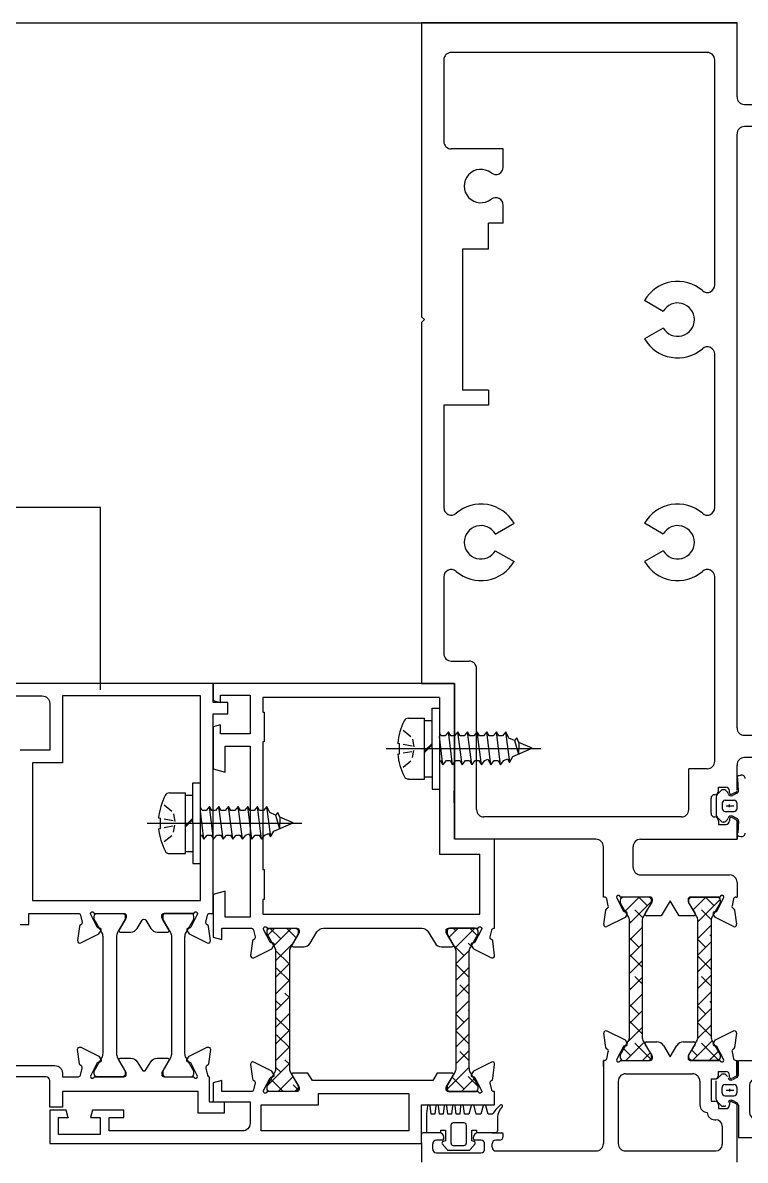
# Model space of a CAD drawing. Header units: metres. Extents: x 2762 to 3725, y 1252 to 2550.
# Drawn here: x 3105 to 3202.3, y 2243.3 to 2396.6 of the extents above; entities that cross this region are included whole.
import ezdxf

# ---------------------------------------------------------------- set-up
doc = ezdxf.new("R2010")
doc.units = ezdxf.units.M
for name, color, linetype in [('1', 1, 'Continuous'), ('10', 1, 'Continuous'), ('3', 5, 'Continuous'), ('GOMMA', 3, 'Continuous'), ('型材', 1, 'Continuous'), ('点划线', 1, 'Continuous'), ('胶条', 6, 'Continuous'), ('虚线', 5, 'Continuous'), ('隔热条', 3, 'Continuous')]:
    doc.layers.add(name, color=color, linetype=linetype)

# ---------------------------------------------------------------- blocks, each defined once
blk = doc.blocks.new('14')
blk.add_line((6720.41, -286.02), (6720.41, -284.07))
blk.add_arc((6735.07, -284.47), 0.5, 149.98, 175.34)
blk.add_arc((6735.07, -284.47), 0.5, 149.98, 175.34)
at = {"layer": '10'}
blk.add_line((6720.61, -290.11), (6720.61, -294.47), dxfattribs=at)
at = {"layer": '10', "color": 6}
blk.add_line((6730.28, -294.47), (6730.16, -294.47), dxfattribs=at)
at = {"layer": '3', "color": 6, "linetype": 'Continuous'}
for centre, radius, start, end in [((6728.24, -284.72), 0.77, 275.95, 57.9), ((6731.07, -289.27), 4.69, 126.04, 233.96), ((6730.73, -289.27), 4.34, 131.21, 228.86), ((6731.97, -289.24), 2.7, 92.55, 267.45), ((6728.28, -289.24), 3.61, 150.11, 209.89), ((6728.25, -293.82), 0.77, 302.1, 84.05)]:
    blk.add_arc(centre, radius, start, end, dxfattribs=at)
at = {"layer": 'GOMMA', "color": 6}
for p, q in [((6720.61, -286.02), (6720.61, -284.07)), ((6720.61, -284.07), (6728.64, -284.07)), ((6730.16, -283.94), (6730.16, -285.07)), ((6734.17, -283.94), (6730.16, -283.94)), ((6734.46, -284), (6734.17, -283.94)), ((6734.46, -284), (6734.17, -283.94)), ((6734.46, -284), (6734.46, -284)), ((6734.46, -284), (6734.46, -284)), ((6734.46, -284), (6734.46, -284)), ((6734.46, -284), (6734.46, -284)), ((6734.49, -286.02), (6734.58, -284.43)), ((6730.16, -285.07), (6727.87, -286)), ((6734.71, -286.38), (6735.31, -286.68)), ((6735.98, -286.23), (6736.19, -286.01)), ((6736.48, -285.89), (6736.56, -285.89)), ((6736.84, -286.01), (6737.37, -286.55)), ((6734.69, -287.71), (6734.69, -288.42)), ((6736.13, -288.07), (6735.13, -288.07)), ((6736.69, -288.42), (6736.69, -287.71)), ((6737.49, -289.3), (6737.49, -286.83)), ((6734.71, -289.76), (6735.31, -289.46)), ((6736.29, -288.82), (6735.09, -288.82)), ((6736.84, -290.12), (6737.37, -289.59)), ((6735.98, -289.91), (6736.19, -290.12)), ((6736.48, -290.24), (6736.56, -290.24)), ((6726.38, -294.47), (6720.61, -294.47)), ((6730.28, -294.47), (6734.49, -294.47))]:
    blk.add_line(p, q, dxfattribs=at)
at = {"layer": 'GOMMA'}
blk.add_line((6734.49, -290.11), (6734.49, -294.47), dxfattribs=at)
at = {"layer": 'GOMMA', "color": 6}
for points in [[(6725.14, -287.44, 0.41), (6724.24, -286.54), (6722.99, -286.54, 0.41), (6722.09, -287.44), (6722.09, -291.04, 0.41), (6722.99, -291.94), (6724.24, -291.94, 0.41), (6725.14, -291.04)], [(6731.85, -286.54), (6732.52, -286.54, -0.41), (6733.42, -287.44), (6733.42, -291.04, -0.41), (6732.52, -291.94), (6731.85, -291.94)]]:
    blk.add_lwpolyline(points, format="xyb", dxfattribs=at)
for points in [[(6727.87, -292.54), (6730.16, -293.47), (6730.16, -294.47)], [(6728.66, -294.47), (6728.64, -294.47), (6726.38, -294.47)]]:
    blk.add_lwpolyline(points, dxfattribs=at)
for centre, radius, start, end in [((6734.46, -284.2), 0.2, 352.16, 90), ((6735.07, -284.47), 0.5, 149.98, 175.34), ((6734.89, -286.02), 0.4, 180, 243.43), ((6735.49, -286.22), 0.49, 248.5, 359.37), ((6736.48, -286.29), 0.4, 90, 135.38), ((6736.56, -286.29), 0.4, 44.98, 90), ((6737.09, -286.83), 0.4, 0, 44.98), ((6735.09, -287.71), 0.4, 90, 180), ((6736.29, -287.71), 0.4, 0, 90), ((6735.09, -288.42), 0.4, 180, 270), ((6735.49, -289.81), 0.4, 13.48, 116.57), ((6736.29, -288.42), 0.4, 270, 360), ((6737.09, -289.3), 0.4, 315.02, 0), ((6734.89, -290.11), 0.4, 116.57, 180), ((6736.27, -289.63), 0.4, 193.48, 224.62), ((6736.48, -289.84), 0.4, 224.62, 270), ((6736.56, -289.84), 0.4, 270, 315.02)]:
    blk.add_arc(centre, radius, start, end, dxfattribs=at)
at = {"layer": '胶条'}
for p, q in [((6718.27, -286.01), (6717.73, -286.55)), ((6718.63, -285.89), (6718.55, -285.89)), ((6719.12, -286.23), (6718.91, -286.01)), ((6720.39, -286.38), (6719.79, -286.68)), ((6717.61, -289.3), (6717.61, -286.83)), ((6718.41, -288.42), (6718.41, -287.71)), ((6718.81, -287.31), (6720.01, -287.31)), ((6718.98, -288.07), (6719.98, -288.07)), ((6719.41, -287.91), (6719.41, -288.27)), ((6720.41, -287.71), (6720.41, -288.42)), ((6718.27, -290.12), (6717.73, -289.59)), ((6718.81, -288.82), (6720.01, -288.82)), ((6720.39, -289.76), (6719.79, -289.46)), ((6718.63, -290.24), (6718.55, -290.24))]:
    blk.add_line(p, q, dxfattribs=at)
for centre, start, end in [((6718.55, -286.29), 90, 135.02), ((6718.63, -286.29), 44.62, 90), ((6719.61, -286.32), 193.48, 296.57), ((6720.21, -286.02), 296.57, 0), ((6718.81, -287.71), 90, 180), ((6720.01, -287.71), 360, 90), ((6718.01, -289.3), 180, 224.98), ((6718.81, -288.42), 180, 270), ((6719.61, -289.81), 63.43, 166.52), ((6720.01, -288.42), 270, 360), ((6718.55, -289.84), 224.98, 270), ((6718.63, -289.84), 270, 315.38), ((6720.21, -290.11), 360, 63.43)]:
    blk.add_arc(centre, 0.4, start, end, dxfattribs=at)

msp = doc.modelspace()

# ---------------------------------------------------------------- hatches: boundary and pattern name
at = {"layer": '隔热条'}
h = msp.add_hatch(dxfattribs=at)
h.set_pattern_fill('ANSI38', scale=0.5)
h.paths.add_polyline_path([(3189.67, 2257.53), (3189.67, 2257.17, -0.41), (3189.27, 2256.77), (3185.87, 2256.77, -0.41), (3185.47, 2257.17), (3185.47, 2257.53), (3186.18, 2258.75), (3186.25, 2258.75, 0.58), (3186.41, 2259.06), (3186.38, 2259.1), (3186.51, 2259.33, 0.13), (3186.67, 2259.93), (3186.67, 2275.61, 0.13), (3186.51, 2276.21), (3186.38, 2276.44), (3186.41, 2276.48, 0.58), (3186.25, 2276.78), (3186.18, 2276.79), (3185.47, 2278.01), (3185.47, 2278.37, -0.41), (3185.87, 2278.77), (3189.28, 2278.77, -0.41), (3189.67, 2278.37), (3189.67, 2278.01), (3189.12, 2277.05), (3188.83, 2276.57, 0.09), (3188.81, 2276.51), (3188.64, 2276.21, 0.13), (3188.47, 2275.61), (3188.47, 2259.93, 0.13), (3188.64, 2259.33), (3188.81, 2259.03, 0.09), (3188.83, 2258.96), (3189.12, 2258.48)])
h = msp.add_hatch(dxfattribs=at)
h.set_pattern_fill('ANSI38', scale=0.5)
h.paths.add_polyline_path([(3195.92, 2275.61, 0.13), (3195.76, 2276.21), (3195.58, 2276.51, 0.09), (3195.56, 2276.57), (3195.27, 2277.05), (3194.72, 2278.01), (3194.72, 2278.37, -0.41), (3195.11, 2278.77), (3198.52, 2278.77, -0.41), (3198.92, 2278.37), (3198.92, 2278.01), (3198.21, 2276.79), (3198.15, 2276.78, 0.58), (3197.99, 2276.48), (3198.01, 2276.44), (3197.88, 2276.21, 0.13), (3197.72, 2275.61), (3197.72, 2259.93, 0.13), (3197.88, 2259.33), (3198.01, 2259.1), (3197.99, 2259.06, 0.58), (3198.15, 2258.75), (3198.21, 2258.75), (3198.92, 2257.53), (3198.92, 2257.17, -0.41), (3198.52, 2256.77), (3195.12, 2256.77, -0.41), (3194.72, 2257.17), (3194.72, 2257.53), (3195.27, 2258.48), (3195.56, 2258.96, 0.09), (3195.58, 2259.03), (3195.76, 2259.33, 0.13), (3195.92, 2259.93)])
h = msp.add_hatch(dxfattribs=at)
h.set_pattern_fill('ANSI38', scale=0.5)
h.paths.add_polyline_path([(3163.33, 2255.73, -0.13), (3163.17, 2255.13), (3162.99, 2254.83, -0.09), (3162.97, 2254.76), (3162.68, 2254.29), (3162.13, 2253.33), (3162.13, 2252.97, 0.41), (3162.52, 2252.57), (3165.94, 2252.57, 0.41), (3166.33, 2252.97), (3166.33, 2253.33), (3165.63, 2254.55), (3165.56, 2254.55, -0.58), (3165.4, 2254.86), (3165.42, 2254.9), (3165.29, 2255.13, -0.13), (3165.13, 2255.73), (3165.13, 2271.41, -0.13), (3165.29, 2272), (3165.42, 2272.24), (3165.4, 2272.28, -0.58), (3165.56, 2272.58), (3165.63, 2272.59), (3166.33, 2273.81), (3166.33, 2274.17, 0.41), (3165.93, 2274.57), (3162.53, 2274.57, 0.41), (3162.13, 2274.17), (3162.13, 2273.81), (3162.68, 2272.85), (3162.97, 2272.37, -0.09), (3163, 2272.31), (3163.17, 2272, -0.13), (3163.33, 2271.41)])
h.paths.add_polyline_path([(3139.09, 2255.73, -0.13), (3138.93, 2255.13), (3138.79, 2254.9), (3138.82, 2254.86, -0.58), (3138.66, 2254.55), (3138.59, 2254.55), (3137.89, 2253.33), (3137.89, 2252.97, 0.41), (3138.28, 2252.57), (3141.69, 2252.57, 0.41), (3142.09, 2252.97), (3142.09, 2253.33), (3141.53, 2254.29), (3141.25, 2254.76, -0.09), (3141.22, 2254.83), (3141.05, 2255.13, -0.13), (3140.89, 2255.73), (3140.89, 2271.41, -0.13), (3141.05, 2272), (3141.22, 2272.31, -0.09), (3141.25, 2272.37), (3141.53, 2272.85), (3142.09, 2273.81), (3142.09, 2274.17, 0.41), (3141.69, 2274.57), (3138.29, 2274.57, 0.41), (3137.89, 2274.17), (3137.89, 2273.81), (3138.59, 2272.59), (3138.66, 2272.58, -0.58), (3138.82, 2272.28), (3138.79, 2272.24), (3138.93, 2272, -0.13), (3139.09, 2271.41)])

# ---------------------------------------------------------------- linework, layer by layer
for p, q in [((3201.2, 2396.57), (3158.7, 2396.57)), ((3158.7, 2396.57), (3158.7, 2356.97)), ((3201.2, 2386.57), (3201.2, 2396.57)), ((3197.2, 2392.57), (3162.7, 2392.57)), ((3161.7, 2391.57), (3161.7, 2380.57)), ((3198.2, 2361.24), (3198.2, 2391.57)), ((3202.2, 2385.57), (3208.7, 2385.57)), ((3201.2, 2301.57), (3201.2, 2381.57)), ((3208.7, 2382.57), (3202.2, 2382.57)), ((3169.7, 2379.57), (3162.7, 2379.57)), ((3169.7, 2377.13), (3169.7, 2379.57)), ((3169.7, 2369.57), (3169.7, 2372)), ((3167.7, 2366.07), (3167.7, 2369.57)), ((3169.7, 2369.57), (3167.7, 2369.57)), ((3164.2, 2366.07), (3164.2, 2347.07)), ((3167.7, 2366.07), (3164.2, 2366.07)), ((3191.25, 2357.69), (3188.74, 2359.14)), ((3159.1, 2356.57), (3158.7, 2356.97)), ((3159.1, 2356.57), (3158.7, 2356.17)), ((3158.7, 2356.17), (3158.7, 2307.57)), ((3191.25, 2355.44), (3188.74, 2353.99)), ((3198.2, 2331.24), (3198.2, 2351.9)), ((3167.7, 2347.07), (3164.2, 2347.07)), ((3167.7, 2347.07), (3167.7, 2345.07)), ((3167.7, 2345.07), (3161.7, 2345.07)), ((3161.7, 2345.07), (3161.7, 2331.24)), ((3168.64, 2327.69), (3171.16, 2329.14)), ((3191.25, 2327.69), (3188.74, 2329.14)), ((3168.64, 2325.44), (3171.16, 2323.99)), ((3191.25, 2325.44), (3188.74, 2323.99)), ((3161.7, 2321.9), (3161.7, 2311.57)), ((3198.2, 2297.07), (3198.2, 2321.9)), ((3162.7, 2310.57), (3165.11, 2310.57)), ((3166.11, 2290.57), (3166.11, 2309.57)), ((3158.7, 2307.57), (3163.2, 2307.57)), ((3163.2, 2286.57), (3163.2, 2307.57)), ((3202.2, 2300.57), (3208.7, 2300.57)), ((3208.7, 2297.57), (3202.2, 2297.57)), ((3197.2, 2296.07), (3194.7, 2296.07)), ((3194.7, 2290.57), (3194.7, 2296.07)), ((3201.2, 2293.19), (3201.2, 2296.57)), ((3201.2, 2293.19), (3201.2, 2296.57)), ((3198.7, 2293.57), (3199.7, 2293.57)), ((3198.7, 2293.07), (3198.7, 2293.57)), ((3200.2, 2292.81), (3200.2, 2293.07)), ((3201.09, 2292.93), (3200.49, 2292.63)), ((3197.7, 2290.07), (3197.7, 2292.07)), ((3198.2, 2292.57), (3198.2, 2292.57)), ((3193.7, 2289.57), (3167.11, 2289.57)), ((3198.2, 2289.57), (3198.2, 2289.57)), ((3198.7, 2289.07), (3198.7, 2288.57)), ((3198.7, 2288.57), (3199.7, 2288.57)), ((3200.2, 2289.32), (3200.2, 2289.07)), ((3201.09, 2289.2), (3200.49, 2289.5)), ((3201.2, 2286.57), (3201.2, 2289.07)), ((3201.2, 2289.02), (3201.2, 2286.57)), ((3201.2, 2289.02), (3201.2, 2287.48)), ((3182.2, 2286.57), (3163.2, 2286.57)), ((3188.2, 2286.56), (3201.2, 2286.57)), ((3183.2, 2278.77), (3183.2, 2285.57)), ((3187.2, 2282.77), (3187.2, 2285.56)), ((3188.2, 2281.77), (3200.2, 2281.77)), ((3201.2, 2280.77), (3201.2, 2278.77)), ((3183.36, 2278.77), (3183.2, 2278.77)), ((3183.86, 2277.6), (3183.66, 2278.53)), ((3185.02, 2278.61), (3185.9, 2276.9)), ((3189.5, 2278.77), (3185.48, 2278.77)), ((3188.83, 2276.57), (3189.75, 2278.1)), ((3189.8, 2278.25), (3189.8, 2278.47)), ((3192.2, 2278.27), (3190.99, 2276.27)), ((3193.41, 2276.27), (3192.2, 2278.27)), ((3194.6, 2278.47), (3194.6, 2278.25)), ((3194.64, 2278.1), (3195.56, 2276.57)), ((3198.91, 2278.77), (3194.9, 2278.77)), ((3198.49, 2276.9), (3199.38, 2278.61)), ((3200.74, 2278.53), (3200.53, 2277.6)), ((3201.03, 2278.77), (3201.2, 2278.77)), ((3183.25, 2275.11), (3183.51, 2277.02)), ((3186.11, 2276.01), (3183.68, 2274.8)), ((3186.07, 2276.79), (3186.25, 2276.78)), ((3186.41, 2276.48), (3186.11, 2276.01)), ((3190.99, 2276.27), (3189, 2276.27)), ((3195.39, 2276.27), (3193.41, 2276.27)), ((3198.29, 2276.01), (3197.99, 2276.48)), ((3198.15, 2276.78), (3198.32, 2276.79)), ((3200.71, 2274.8), (3198.29, 2276.01)), ((3200.88, 2277.02), (3201.14, 2275.11)), ((3183.68, 2260.74), (3186.11, 2259.53)), ((3198.29, 2259.53), (3200.71, 2260.74)), ((3183.51, 2258.52), (3183.25, 2260.42)), ((3186.11, 2259.53), (3186.41, 2259.06)), ((3189.75, 2257.44), (3188.83, 2258.96)), ((3189, 2259.27), (3190.42, 2259.27)), ((3193.97, 2259.27), (3195.39, 2259.27)), ((3195.56, 2258.96), (3194.64, 2257.44)), ((3197.99, 2259.06), (3198.29, 2259.53)), ((3201.14, 2260.42), (3200.88, 2258.52)), ((3183.66, 2257), (3183.86, 2257.94)), ((3185.9, 2258.63), (3185.02, 2256.93)), ((3186.25, 2258.75), (3186.07, 2258.74)), ((3191.28, 2258.78), (3192.2, 2257.26)), ((3192.2, 2257.26), (3193.11, 2258.78)), ((3198.32, 2258.74), (3198.15, 2258.75)), ((3199.38, 2256.93), (3198.49, 2258.63)), ((3199.2, 2257.62), (3199.2, 2257.62)), ((3200.53, 2257.94), (3200.74, 2257)), ((3183.36, 2256.77), (3183.2, 2256.77)), ((3183.2, 2255.97), (3183.2, 2256.77)), ((3183.2, 2256.77), (3183.2, 2245.57)), ((3185.48, 2256.77), (3189.5, 2256.77)), ((3189.8, 2257.07), (3189.8, 2257.28)), ((3194.6, 2257.28), (3194.6, 2257.07)), ((3194.9, 2256.77), (3198.91, 2256.77)), ((3198.2, 2256.77), (3198.35, 2256.77)), ((3201.03, 2256.77), (3201.2, 2256.77)), ((3201.2, 2254.81), (3201.2, 2256.77)), ((3186.2, 2254.97), (3195.2, 2254.97)), ((3198.7, 2254.77), (3198.7, 2255.27)), ((3198.7, 2255.27), (3199.7, 2255.27)), ((3200.2, 2254.51), (3200.2, 2254.77)), ((3201.09, 2254.63), (3200.49, 2254.33)), ((3185.2, 2253.97), (3185.2, 2245.57)), ((3196.2, 2253.97), (3196.2, 2250.77)), ((3197.7, 2254.27), (3197.7, 2251.27)), ((3197.7, 2254.27), (3198.2, 2254.27)), ((3197.7, 2251.27), (3198.2, 2251.27)), ((3198.7, 2250.77), (3198.7, 2250.27)), ((3198.7, 2250.27), (3199.7, 2250.27)), ((3200.2, 2251.02), (3200.2, 2250.77)), ((3201.09, 2250.9), (3200.49, 2251.2)), ((3201.2, 2243.07), (3201.2, 2250.72)), ((3198.2, 2248.77), (3198.35, 2248.77)), ((3158.7, 2245.68), (3158.7, 2246.82)), ((3158.7, 2245.68), (3158.7, 2246.82)), ((3161.09, 2247.02), (3158.9, 2247.02)), ((3161.09, 2247.02), (3158.9, 2247.02)), ((3168.19, 2247.02), (3166.3, 2247.02)), ((3168.19, 2247.02), (3169.5, 2247.02)), ((3169.7, 2246.52), (3169.7, 2246.82)), ((3199.2, 2247.92), (3199.2, 2247.92)), ((3199.2, 2247.92), (3199.2, 2245.42)), ((3158.7, 2245.68), (3158.7, 2243.57)), ((3158.7, 2245.68), (3158.7, 2243.07)), ((3160.2, 2244.82), (3160.2, 2245.52)), ((3161.49, 2246.02), (3160.7, 2246.02)), ((3161.69, 2246.22), (3161.69, 2246.42)), ((3165.7, 2246.22), (3165.7, 2246.42)), ((3165.7, 2246.22), (3165.7, 2246.42)), ((3166.7, 2246.02), (3165.9, 2246.02)), ((3167.2, 2244.82), (3167.2, 2245.52)), ((3168.2, 2245.07), (3168.2, 2245.52)), ((3169.2, 2246.02), (3168.7, 2246.02)), ((3199.2, 2245.42), (3199.2, 2245.42)), ((3160.7, 2244.32), (3166.7, 2244.32)), ((3168.7, 2244.57), (3182.2, 2244.57)), ((3186.2, 2244.57), (3198.35, 2244.57))]:
    msp.add_line(p, q)
for points in [[(3104.61, 2275.07), (3105.81, 2275.07), (3105.81, 2276.57), (3112.48, 2276.57, -0.35), (3112.77, 2276.33), (3112.98, 2275.4, -0.36), (3112.8, 2275.05, 0.27), (3112.62, 2274.82), (3112.37, 2272.91, 0.59), (3112.79, 2272.6), (3115.22, 2273.81), (3115.52, 2274.28, 0.58), (3115.36, 2274.58), (3115.18, 2274.59, -0.27), (3115.02, 2274.7), (3114.13, 2276.41, -1.21), (3114.59, 2276.57), (3118.61, 2276.57, -0.41), (3118.91, 2276.27), (3118.91, 2276.05, -0.14), (3118.86, 2275.9), (3117.95, 2274.37, 0.58), (3118.12, 2274.07), (3119.53, 2274.07, 0.26), (3120.39, 2274.55), (3121.05, 2275.65, -0.56), (3121.56, 2275.65), (3122.23, 2274.55, 0.26), (3123.08, 2274.07), (3124.5, 2274.07, 0.58), (3124.67, 2274.37), (3123.75, 2275.9, -0.14), (3123.71, 2276.05), (3123.71, 2276.27, -0.41), (3124.01, 2276.57), (3128.02, 2276.57), (3124.01, 2276.57), (3128.02, 2276.57, -1.21), (3128.49, 2276.41), (3127.6, 2274.7, -0.27), (3127.43, 2274.59), (3127.26, 2274.58, 0.58), (3127.1, 2274.28), (3127.4, 2273.81), (3129.83, 2272.6, 0.59), (3130.25, 2272.91), (3130, 2274.82, 0.27), (3129.82, 2275.05, -0.36), (3129.64, 2275.4), (3129.85, 2276.33, -0.35), (3130.14, 2276.57), (3130.61, 2276.57), (3130.61, 2303.47), (3132.61, 2303.47), (3132.61, 2304.97), (3130.61, 2304.97), (3130.61, 2307.57), (3086.61, 2307.57)], [(3163.11, 2307.57), (3130.61, 2307.57), (3130.61, 2305.24), (3131.61, 2304.97), (3131.61, 2305.97), (3135.61, 2305.97), (3135.61, 2300.77), (3131.61, 2300.77), (3131.61, 2301.97), (3130.61, 2301.7), (3130.61, 2296.06), (3132.26, 2295.62), (3132.26, 2299.12), (3135.61, 2299.12), (3135.61, 2276.07), (3132.26, 2276.07), (3132.26, 2279.57), (3130.61, 2279.13), (3130.61, 2273.39), (3131.81, 2273.07), (3131.81, 2274.57), (3135.78, 2274.57, -0.35), (3136.07, 2274.33), (3136.28, 2273.4, -0.36), (3136.1, 2273.05, 0.27), (3135.92, 2272.82), (3135.67, 2270.91, 0.59), (3136.09, 2270.6), (3138.52, 2271.81), (3138.82, 2272.28, 0.58), (3138.66, 2272.58), (3138.48, 2272.59, -0.27), (3138.32, 2272.7), (3137.43, 2274.41, -1.21), (3137.89, 2274.57), (3141.91, 2274.57, -0.41), (3142.21, 2274.27), (3142.21, 2274.05, -0.14), (3142.16, 2273.9), (3141.25, 2272.37, 0.58), (3141.42, 2272.07), (3142.83, 2272.07, 0.26), (3143.69, 2272.55), (3144.61, 2274.08, -0.26), (3145.47, 2274.57), (3158.75, 2274.57, -0.26), (3159.6, 2274.08), (3160.53, 2272.55, 0.26), (3161.38, 2272.07), (3162.8, 2272.07, 0.58), (3162.97, 2272.37), (3162.05, 2273.9, -0.14), (3162.01, 2274.05), (3162.01, 2274.27, -0.41), (3162.31, 2274.57), (3166.32, 2274.57, -1.21), (3166.79, 2274.41), (3165.9, 2272.7, -0.27), (3165.73, 2272.59), (3165.56, 2272.58, 0.58), (3165.4, 2272.28), (3165.7, 2271.81), (3168.13, 2270.6, 0.59), (3168.55, 2270.91), (3168.3, 2272.82, 0.27), (3168.12, 2273.05, -0.36), (3167.94, 2273.4), (3168.15, 2274.33, -0.35), (3168.44, 2274.57), (3168.55, 2274.57), (3168.55, 2286.57)], [(3094.61, 2305.87), (3107.61, 2305.87, -0.41), (3108.61, 2304.87), (3108.61, 2298.57), (3104.61, 2298.57)], [(3098.61, 2256.07), (3109.31, 2256.07, -0.41), (3110.31, 2255.07), (3110.31, 2254.57), (3112.48, 2254.57, 0.35), (3112.77, 2254.8), (3112.98, 2255.74, 0.36), (3112.8, 2256.08, -0.27), (3112.62, 2256.32), (3112.37, 2258.22, -0.59), (3112.79, 2258.54), (3115.22, 2257.33), (3115.52, 2256.86, -0.58), (3115.36, 2256.55), (3115.18, 2256.54, 0.27), (3115.02, 2256.43), (3114.13, 2254.73, 1.21), (3114.59, 2254.57), (3118.61, 2254.57, 0.41), (3118.91, 2254.87), (3118.91, 2255.08, 0.14), (3118.86, 2255.24), (3117.95, 2256.76, -0.58), (3118.12, 2257.07), (3119.53, 2257.07, -0.26), (3120.39, 2256.58), (3121.05, 2255.49, 0.56), (3121.56, 2255.49), (3122.23, 2256.58, -0.26), (3123.08, 2257.07), (3124.5, 2257.07, -0.58), (3124.67, 2256.76), (3123.75, 2255.24, 0.14), (3123.71, 2255.08), (3123.71, 2254.87, 0.41), (3124.01, 2254.57), (3128.02, 2254.57, 1.21), (3128.49, 2254.73), (3127.6, 2256.43, 0.27), (3127.43, 2256.54), (3127.26, 2256.55, -0.58), (3127.1, 2256.86), (3127.4, 2257.33), (3129.83, 2258.54, -0.59), (3130.25, 2258.22), (3130, 2256.32, -0.27), (3129.82, 2256.08, 0.36), (3129.64, 2255.74), (3129.85, 2254.8, 0.32), (3130.11, 2254.57), (3130.11, 2251.17), (3130.61, 2251.17)], [(3168.55, 2252.57), (3168.44, 2252.57, -0.35), (3168.15, 2252.8), (3167.94, 2253.74, -0.36), (3168.12, 2254.08, 0.27), (3168.3, 2254.32), (3168.55, 2256.22, 0.59), (3168.13, 2256.54), (3165.7, 2255.33), (3165.4, 2254.86, 0.58), (3165.56, 2254.55), (3165.73, 2254.54, -0.27), (3165.9, 2254.43), (3166.79, 2252.73, -1.21), (3166.32, 2252.57), (3162.31, 2252.57, -0.41), (3162.01, 2252.87), (3162.01, 2253.08, -0.14), (3162.05, 2253.24), (3162.97, 2254.76, 0.58), (3162.8, 2255.07), (3160.82, 2255.07), (3160.22, 2254.07), (3144, 2254.07), (3143.4, 2255.07), (3141.42, 2255.07, 0.58), (3141.25, 2254.76), (3142.16, 2253.24, -0.14), (3142.21, 2253.08), (3142.21, 2252.87, -0.41), (3141.91, 2252.57), (3137.89, 2252.57, -1.21), (3137.43, 2252.73), (3138.32, 2254.43, -0.27), (3138.48, 2254.54), (3138.66, 2254.55, 0.58), (3138.82, 2254.86), (3138.52, 2255.33), (3136.09, 2256.54, 0.59), (3135.67, 2256.22), (3135.92, 2254.32, 0.27), (3136.1, 2254.08, -0.36), (3136.28, 2253.74), (3136.07, 2252.8, -0.35), (3135.78, 2252.57), (3131.81, 2252.57), (3131.81, 2254.07), (3130.61, 2253.74), (3130.61, 2251.17), (3135.61, 2251.17), (3135.61, 2248.27, -0.41), (3134.61, 2247.27), (3116.61, 2247.27), (3116.61, 2249.07), (3118.61, 2249.07), (3118.61, 2250.07), (3114.37, 2250.07), (3114.11, 2249.07), (3115.41, 2249.07), (3115.41, 2246.77), (3109.81, 2246.77), (3109.81, 2249.07), (3111.11, 2249.07), (3111.1, 2249.05), (3110.82, 2250.07), (3108.61, 2250.07), (3108.61, 2245.57), (3158.7, 2245.57), (3158.7, 2250.77)], [(3132.11, 2251.17), (3132.11, 2249.67), (3128.61, 2249.67), (3128.61, 2252.57), (3110.31, 2252.57), (3110.31, 2250.47), (3108.61, 2250.47), (3108.61, 2254.07, 0.41), (3108.11, 2254.57), (3098.61, 2254.57)]]:
    msp.add_lwpolyline(points, format="xyb")
for points in [[(3163.11, 2307.57), (3163.11, 2286.57)], [(3161.11, 2305.67), (3137.31, 2305.67), (3137.31, 2303.67), (3137.51, 2303.67), (3137.51, 2299.67), (3137.31, 2299.67), (3137.31, 2282.47), (3137.51, 2282.47), (3137.51, 2278.47), (3137.31, 2278.47), (3137.31, 2276.47), (3166.55, 2276.47), (3166.55, 2284.57)], [(3161.11, 2305.67), (3161.11, 2284.57), (3166.55, 2284.57)]]:
    msp.add_lwpolyline(points)
for points in [[(3106.31, 2296.87), (3106.31, 2278.32), (3128.91, 2278.32), (3128.91, 2305.87), (3110.31, 2305.87), (3110.31, 2296.87)], [(3157, 2252.32), (3157, 2247.27), (3137.11, 2247.27), (3137.11, 2250.77), (3144.81, 2250.77), (3144.81, 2252.32), (3157, 2252.32)]]:
    msp.add_lwpolyline(points, close=True)
msp.add_lwpolyline([(3197.72, 2259.93, 0.13), (3197.88, 2259.33), (3198.92, 2257.53), (3198.92, 2257.17, -0.41), (3198.52, 2256.77), (3195.12, 2256.77, -0.41), (3194.72, 2257.17), (3194.72, 2257.53), (3195.76, 2259.33, 0.13), (3195.92, 2259.93), (3195.92, 2275.61, 0.13), (3195.76, 2276.21), (3194.72, 2278.01), (3194.72, 2278.37, -0.41), (3195.12, 2278.77), (3198.52, 2278.77, -0.41), (3198.92, 2278.37), (3198.92, 2278.01), (3197.88, 2276.21, 0.13), (3197.72, 2275.61)], format="xyb", close=True)
for centre, radius, start, end in [((3162.7, 2391.57), 1, 90, 180), ((3197.2, 2391.57), 1, 0, 90), ((3197.2, 2391.57), 1, 0, 90), ((3202.2, 2386.57), 1, 180, 270), ((3202.2, 2381.57), 1, 90, 180), ((3162.7, 2380.57), 1, 180, 270), ((3168.7, 2377.13), 1, 232.02, 0), ((3166.7, 2374.57), 2.25, 52.02, 307.98), ((3168.7, 2372), 1, 0, 127.98), ((3193.2, 2356.57), 5.15, 49.43, 150), ((3197.2, 2361.24), 1, 229.43, 0), ((3193.2, 2356.57), 2.25, 210, 150), ((3193.2, 2356.57), 5.15, 210, 310.57), ((3197.2, 2351.9), 1, 0, 130.57), ((3162.7, 2331.24), 1, 180, 310.57), ((3166.7, 2326.57), 5.15, 30, 130.57), ((3193.2, 2326.57), 5.15, 49.43, 150), ((3197.2, 2331.24), 1, 229.43, 0), ((3166.7, 2326.57), 2.25, 30, 330), ((3193.2, 2326.57), 2.25, 210, 150), ((3166.7, 2326.57), 5.15, 229.43, 330), ((3193.2, 2326.57), 5.15, 210, 310.57), ((3162.7, 2321.9), 1, 49.43, 180), ((3197.2, 2321.9), 1, 0, 130.57), ((3162.7, 2311.57), 1, 180, 270), ((3165.11, 2309.57), 1, 0, 90), ((3202.2, 2301.57), 1, 180, 270), ((3202.2, 2296.57), 1, 90, 180), ((3197.2, 2297.07), 1, 270, 0), ((3198.2, 2293.07), 0.5, 270, 0), ((3199.7, 2293.07), 0.5, 0, 90), ((3200.4, 2292.81), 0.2, 180, 296.57), ((3201, 2293.11), 0.2, 296.57, 0), ((3198.2, 2292.07), 0.5, 90, 180), ((3167.11, 2290.57), 1, 180, 270), ((3193.7, 2290.57), 1, 270, 0), ((3198.2, 2290.07), 0.5, 180, 270), ((3198.2, 2289.07), 0.5, 0, 90), ((3199.7, 2289.07), 0.5, 270, 0), ((3200.4, 2289.32), 0.2, 63.43, 180), ((3201, 2289.02), 0.2, 0, 63.43), ((3182.2, 2285.57), 1, 0, 90), ((3188.2, 2285.56), 1, 90.03, 180), ((3200.81, 2287.47), 0.5, 329.98, 355.34), ((3188.2, 2282.77), 1, 180, 270), ((3200.2, 2280.77), 1, 0, 90), ((3185.23, 2278.73), 0.25, 8, 209.91), ((3199.16, 2278.73), 0.25, 330.09, 172), ((3183.36, 2278.47), 0.3, 12.48, 90), ((3183.57, 2277.53), 0.3, 292.92, 12.48), ((3189.5, 2278.47), 0.3, 0, 90), ((3189.5, 2278.25), 0.3, 328.92, 0), ((3194.9, 2278.47), 0.3, 90, 180), ((3194.9, 2278.25), 0.3, 180, 211.08), ((3200.82, 2277.53), 0.3, 167.52, 247.08), ((3201.03, 2278.47), 0.3, 90, 167.52), ((3183.8, 2276.98), 0.3, 112.92, 172.48), ((3186.08, 2276.99), 0.2, 207.48, 267.48), ((3186.24, 2276.58), 0.2, 327.48, 87.48), ((3189, 2276.47), 0.2, 148.92, 270), ((3195.39, 2276.47), 0.2, 269.98, 31.01), ((3198.15, 2276.58), 0.2, 92.52, 212.52), ((3198.31, 2276.99), 0.2, 272.52, 332.52), ((3200.59, 2276.98), 0.3, 7.52, 67.08), ((3183.55, 2275.07), 0.3, 172.48, 294.74), ((3200.84, 2275.07), 0.3, 245.26, 7.52), ((3183.55, 2260.46), 0.3, 65.26, 187.52), ((3200.84, 2260.46), 0.3, 352.48, 114.74), ((3186.24, 2258.95), 0.2, 272.52, 32.52), ((3189, 2259.07), 0.2, 90, 211.08), ((3190.42, 2258.27), 1, 31.08, 90), ((3193.97, 2258.27), 1, 90, 148.92), ((3195.39, 2259.07), 0.2, 328.92, 90), ((3198.15, 2258.95), 0.2, 147.48, 267.48), ((3183.8, 2258.55), 0.3, 187.52, 247.08), ((3183.57, 2258), 0.3, 347.52, 67.08), ((3186.08, 2258.54), 0.2, 92.52, 152.52), ((3189.5, 2257.28), 0.3, 360, 31.08), ((3194.9, 2257.28), 0.3, 148.92, 180), ((3198.31, 2258.54), 0.2, 27.48, 87.48), ((3200.82, 2258), 0.3, 112.92, 192.48), ((3200.59, 2258.55), 0.3, 292.92, 352.48), ((3183.36, 2257.07), 0.3, 270, 347.52), ((3185.23, 2256.8), 0.25, 150.09, 352), ((3189.5, 2257.07), 0.3, 270, 360), ((3194.9, 2257.07), 0.3, 180, 270), ((3199.16, 2256.8), 0.25, 188, 29.91), ((3201.03, 2257.07), 0.3, 192.48, 270), ((3186.2, 2253.97), 1, 90, 180), ((3195.2, 2253.97), 1, 0, 90), ((3198.2, 2254.77), 0.5, 270, 0), ((3199.7, 2254.77), 0.5, 0, 90), ((3200.4, 2254.51), 0.2, 180, 296.57), ((3201, 2254.81), 0.2, 296.57, 0), ((3198.2, 2250.77), 0.5, 0, 90), ((3197.2, 2250.77), 1, 180, 270), ((3198.2, 2249.77), 1, 180, 270), ((3199.7, 2250.77), 0.5, 270, 0), ((3200.4, 2251.02), 0.2, 63.43, 180), ((3201, 2250.72), 0.2, 0, 63.43), ((3198.35, 2247.92), 0.85, 0, 90), ((3158.9, 2246.82), 0.2, 90, 180), ((3158.9, 2246.82), 0.2, 90, 180), ((3161.09, 2246.42), 0.6, 360, 90), ((3166.3, 2246.42), 0.6, 90, 180), ((3166.3, 2246.42), 0.6, 90, 180), ((3169.5, 2246.82), 0.2, 0, 90), ((3160.7, 2245.52), 0.5, 90, 180), ((3161.49, 2246.22), 0.2, 270, 360), ((3165.9, 2246.22), 0.2, 180, 270), ((3166.7, 2245.52), 0.5, 0, 90), ((3168.7, 2245.52), 0.5, 90, 180), ((3169.2, 2246.52), 0.5, 270, 0), ((3182.2, 2245.57), 1, 270, 0), ((3186.2, 2245.57), 1, 180, 270), ((3198.35, 2245.42), 0.85, 270, 0), ((3160.7, 2244.82), 0.5, 180, 270), ((3166.7, 2244.82), 0.5, 270, 0), ((3168.7, 2245.07), 0.5, 180, 270)]:
    msp.add_arc(centre, radius, start, end)
at = {"layer": '1'}
for p, q in [((2881.63, 2396.57), (3201.2, 2396.57)), ((3201.2, 2286.57), (3201.2, 2289.02))]:
    msp.add_line(p, q, dxfattribs=at)
at = {"layer": '10'}
for p, q in [((3115.44, 2331.26), (2766.56, 2331.26)), ((3115.44, 2306.68), (3115.44, 2331.26))]:
    msp.add_line(p, q, dxfattribs=at)
at = {"layer": 'GOMMA'}
for points in [[(3159.38, 2249.59), (3159.38, 2247.04), (3161.3, 2247.04), (3161.3, 2247.36), (3161.94, 2247.36), (3161.94, 2245.95), (3161.6, 2245.86, 0.41), (3161.48, 2245.51), (3162.14, 2244.75, 0.25), (3162.3, 2244.67), (3165.09, 2244.67, 0.27), (3165.26, 2244.76), (3165.91, 2245.51, 0.41), (3165.79, 2245.86), (3165.46, 2245.95), (3165.46, 2247.36), (3166.1, 2247.36), (3166.1, 2247.04), (3168.66, 2247.04, 0.41), (3168.98, 2247.36), (3168.98, 2249.19, -0.17), (3169.54, 2250.46, 1.07), (3169.28, 2250.74, 0.03), (3168.21, 2249.52), (3167.67, 2249.52), (3167.37, 2250.66, 0.77), (3167, 2250.66), (3166.69, 2249.52), (3166.07, 2249.52), (3165.77, 2250.66, 0.77), (3165.4, 2250.66), (3165.09, 2249.52), (3164.47, 2249.52), (3164.34, 2250.65, 0.77), (3163.97, 2250.65), (3163.84, 2249.52), (3163.35, 2249.52), (3163.22, 2250.65, 0.77), (3162.85, 2250.65), (3162.72, 2249.52), (3162.23, 2249.52), (3162.1, 2250.65, 0.77), (3161.73, 2250.65), (3161.6, 2249.52), (3161.11, 2249.52), (3160.98, 2250.65, 0.77), (3160.61, 2250.65), (3160.48, 2249.52), (3159.99, 2249.52), (3159.86, 2250.65, 0.77), (3159.49, 2250.65)], [(3164.37, 2248.39, -0.41), (3164.69, 2248.07), (3164.69, 2245.63, -0.38), (3164.37, 2245.24), (3163.02, 2245.24, -0.38), (3162.7, 2245.63), (3162.7, 2248.07, -0.41), (3163.02, 2248.39)]]:
    msp.add_lwpolyline(points, format="xyb", close=True, dxfattribs=at)
at = {"layer": '型材'}
for points in [[(3163.11, 2291.47), (3163.11, 2293.1)], [(3158.7, 2250.77), (3168.55, 2250.77), (3168.55, 2252.57)]]:
    msp.add_lwpolyline(points, dxfattribs=at)
at = {"layer": '点划线'}
for p, q in [((3153.95, 2298.78), (3174.77, 2298.78)), ((3121.75, 2288.72), (3142.57, 2288.72))]:
    msp.add_line(p, q, dxfattribs=at)
at = {"layer": '胶条'}
for p, q in [((3201.4, 2293.11), (3201.31, 2294.7)), ((3201.42, 2295.13), (3201.71, 2295.19)), ((3201.43, 2295.13), (3201.42, 2295.13)), ((3201.43, 2295.13), (3201.42, 2295.13)), ((3199.05, 2293.12), (3198.51, 2292.59)), ((3199.41, 2293.24), (3199.33, 2293.24)), ((3199.9, 2292.91), (3199.69, 2293.12)), ((3201.17, 2292.76), (3200.57, 2292.46)), ((3198.4, 2292.3), (3198.4, 2289.83)), ((3199.2, 2291.42), (3199.2, 2290.71)), ((3199.6, 2291.82), (3200.8, 2291.82)), ((3200.2, 2290.91), (3200.2, 2291.27)), ((3201.2, 2290.71), (3201.2, 2291.42)), ((3199.6, 2290.31), (3200.8, 2290.31)), ((3199.76, 2291.07), (3200.76, 2291.07)), ((3201.17, 2289.38), (3200.57, 2289.68)), ((3199.05, 2289.01), (3198.51, 2289.55)), ((3199.41, 2288.89), (3199.33, 2288.89)), ((3199.9, 2289.22), (3199.69, 2289.01)), ((3201.4, 2289.02), (3201.31, 2287.43)), ((3201.42, 2287), (3201.71, 2286.94)), ((3201.43, 2287), (3201.42, 2287)), ((3201.43, 2287), (3201.42, 2287))]:
    msp.add_line(p, q, dxfattribs=at)
for centre, radius, start, end in [((3201.43, 2294.93), 0.2, 90, 187.84), ((3200.81, 2294.66), 0.5, 4.66, 30.02), ((3201.81, 2294.7), 0.5, 4.66, 101.54), ((3199.33, 2292.84), 0.4, 90, 135.02), ((3199.41, 2292.84), 0.4, 44.62, 90), ((3199.62, 2292.63), 0.4, 13.48, 44.62), ((3200.4, 2292.81), 0.4, 193.48, 296.57), ((3201, 2293.11), 0.4, 296.57, 0), ((3198.8, 2292.3), 0.4, 135.02, 180), ((3199.6, 2291.42), 0.4, 90, 180), ((3200.8, 2291.42), 0.4, 0, 90), ((3198.8, 2289.83), 0.4, 180, 224.98), ((3199.6, 2290.71), 0.4, 180, 270), ((3200.4, 2289.32), 0.4, 63.43, 166.52), ((3200.8, 2290.71), 0.4, 270, 0), ((3199.33, 2289.29), 0.4, 224.98, 270), ((3199.41, 2289.29), 0.4, 270, 315.38), ((3199.62, 2289.51), 0.4, 315.38, 346.52), ((3201, 2289.02), 0.4, 0, 63.43), ((3201.43, 2287.2), 0.2, 172.16, 270), ((3201.81, 2287.43), 0.5, 258.46, 355.34)]:
    msp.add_arc(centre, radius, start, end, dxfattribs=at)
at = {"layer": '虚线'}
for p, q in [((3160.11, 2298.78), (3160.11, 2304.23)), ((3160.11, 2304.23), (3161.11, 2304.23)), ((3156.94, 2302.87), (3159.11, 2302.87)), ((3159.11, 2294.68), (3159.11, 2302.87)), ((3159.11, 2294.68), (3159.11, 2302.87)), ((3159.11, 2302.58), (3160.11, 2302.58)), ((3156.22, 2301.25), (3157.24, 2300.43)), ((3161.34, 2300.49), (3161.11, 2300.9)), ((3161.59, 2296.61), (3161.11, 2300.4)), ((3161.87, 2300.49), (3161.34, 2300.49)), ((3162.32, 2301.05), (3161.87, 2300.49)), ((3162.63, 2300.49), (3162.32, 2301.05)), ((3162.88, 2296.61), (3162.32, 2301.05)), ((3163.16, 2300.49), (3162.63, 2300.49)), ((3163.61, 2301.05), (3163.16, 2300.49)), ((3163.92, 2300.49), (3163.61, 2301.05)), ((3164.17, 2296.61), (3163.61, 2301.05)), ((3164.45, 2300.49), (3163.92, 2300.49)), ((3164.9, 2301.05), (3164.45, 2300.49)), ((3165.22, 2300.49), (3164.9, 2301.05)), ((3165.46, 2296.61), (3164.9, 2301.05)), ((3165.75, 2300.49), (3165.22, 2300.49)), ((3166.2, 2301.05), (3165.75, 2300.49)), ((3166.76, 2296.61), (3166.19, 2301.05)), ((3166.51, 2300.49), (3166.2, 2301.05)), ((3167.04, 2300.49), (3166.51, 2300.49)), ((3167.49, 2301.05), (3167.04, 2300.49)), ((3168.05, 2296.61), (3167.48, 2301.05)), ((3167.8, 2300.49), (3167.49, 2301.05)), ((3168.33, 2300.49), (3167.8, 2300.49)), ((3168.78, 2301.05), (3168.33, 2300.49)), ((3169.09, 2300.49), (3168.78, 2301.05)), ((3169.34, 2296.61), (3168.78, 2301.05)), ((3169.62, 2300.49), (3169.09, 2300.49)), ((3170.07, 2301.05), (3169.62, 2300.49)), ((3170.45, 2300.2), (3170.07, 2301.05)), ((3170.59, 2296.95), (3170.07, 2301.05)), ((3155.48, 2299.52), (3155.72, 2299.47)), ((3155.72, 2298.08), (3155.72, 2299.47)), ((3156.23, 2299.37), (3157.44, 2299.14)), ((3157.49, 2300.05), (3157.68, 2299.02)), ((3159.11, 2298.46), (3160.11, 2299.46)), ((3159.11, 2298.27), (3160.11, 2299.27)), ((3160.11, 2298.78), (3160.11, 2293.33)), ((3171.24, 2299.86), (3170.45, 2300.2)), ((3170.99, 2297.7), (3173.59, 2298.83)), ((3171.55, 2300.24), (3171.24, 2299.86)), ((3171.24, 2299.86), (3171.78, 2298.04)), ((3171.82, 2299.61), (3171.55, 2300.24)), ((3171.82, 2299.61), (3171.78, 2298.04)), ((3173.59, 2298.83), (3171.82, 2299.61)), ((3155.48, 2298.04), (3155.72, 2298.08)), ((3156.24, 2298.19), (3157.4, 2298.41)), ((3157.5, 2297.57), (3157.68, 2298.54)), ((3167.21, 2297.18), (3167.63, 2297.36)), ((3167.63, 2297.36), (3168.05, 2296.61)), ((3169.8, 2297.18), (3170.27, 2297.38)), ((3170.27, 2297.38), (3170.57, 2296.92)), ((3170.57, 2296.92), (3170.99, 2297.7)), ((3156.22, 2296.3), (3157.24, 2297.13)), ((3161.11, 2297.18), (3161.27, 2297.18)), ((3161.27, 2297.18), (3161.59, 2296.61)), ((3161.59, 2296.61), (3162.04, 2297.18)), ((3162.04, 2297.18), (3162.56, 2297.18)), ((3162.56, 2297.18), (3162.88, 2296.61)), ((3162.88, 2296.61), (3163.33, 2297.18)), ((3163.33, 2297.18), (3163.86, 2297.18)), ((3163.86, 2297.18), (3164.17, 2296.61)), ((3164.17, 2296.61), (3164.63, 2297.18)), ((3164.63, 2297.18), (3165.15, 2297.18)), ((3165.15, 2297.18), (3165.47, 2296.61)), ((3165.47, 2296.61), (3165.92, 2297.18)), ((3165.92, 2297.18), (3166.44, 2297.18)), ((3166.44, 2297.18), (3166.76, 2296.61)), ((3166.76, 2296.61), (3167.21, 2297.18)), ((3168.05, 2296.61), (3168.5, 2297.18)), ((3168.5, 2297.18), (3169.03, 2297.18)), ((3169.03, 2297.18), (3169.34, 2296.61)), ((3169.34, 2296.61), (3169.8, 2297.18)), ((3127.91, 2294.17), (3128.91, 2294.17)), ((3127.91, 2288.72), (3127.91, 2294.17)), ((3156.94, 2294.68), (3159.11, 2294.68)), ((3159.11, 2294.98), (3160.11, 2294.98)), ((3124.74, 2292.82), (3126.91, 2292.82)), ((3126.91, 2284.63), (3126.91, 2292.82)), ((3126.91, 2284.63), (3126.91, 2292.82)), ((3160.11, 2293.33), (3161.11, 2293.33)), ((3124.02, 2291.2), (3125.04, 2290.37)), ((3126.91, 2292.52), (3127.91, 2292.52)), ((3125.29, 2289.99), (3125.48, 2288.97)), ((3129.14, 2290.44), (3128.91, 2290.85)), ((3129.39, 2286.56), (3128.91, 2290.34)), ((3129.67, 2290.44), (3129.14, 2290.44)), ((3130.12, 2291), (3129.67, 2290.44)), ((3130.68, 2286.56), (3130.12, 2291)), ((3130.43, 2290.44), (3130.12, 2291)), ((3130.96, 2290.44), (3130.43, 2290.44)), ((3131.41, 2291), (3130.96, 2290.44)), ((3131.97, 2286.56), (3131.41, 2291)), ((3131.72, 2290.44), (3131.41, 2291)), ((3132.25, 2290.44), (3131.72, 2290.44)), ((3132.7, 2291), (3132.25, 2290.44)), ((3133.26, 2286.56), (3132.7, 2291)), ((3133.02, 2290.44), (3132.7, 2291)), ((3133.55, 2290.44), (3133.02, 2290.44)), ((3134, 2291), (3133.55, 2290.44)), ((3134.56, 2286.56), (3133.99, 2291)), ((3134.31, 2290.44), (3134, 2291)), ((3134.84, 2290.44), (3134.31, 2290.44)), ((3135.29, 2291), (3134.84, 2290.44)), ((3135.85, 2286.56), (3135.28, 2291)), ((3135.6, 2290.44), (3135.29, 2291)), ((3136.13, 2290.44), (3135.6, 2290.44)), ((3136.58, 2291), (3136.13, 2290.44)), ((3137.14, 2286.56), (3136.58, 2291)), ((3136.89, 2290.44), (3136.58, 2291)), ((3137.42, 2290.44), (3136.89, 2290.44)), ((3137.87, 2291), (3137.42, 2290.44)), ((3138.39, 2286.9), (3137.87, 2291)), ((3138.25, 2290.15), (3137.87, 2291)), ((3139.04, 2289.8), (3138.25, 2290.15)), ((3139.35, 2290.19), (3139.04, 2289.8)), ((3139.04, 2289.8), (3139.58, 2287.99)), ((3139.62, 2289.55), (3139.35, 2290.19)), ((3123.28, 2289.47), (3123.52, 2289.42)), ((3123.28, 2287.98), (3123.52, 2288.03)), ((3123.52, 2288.03), (3123.52, 2289.42)), ((3124.03, 2289.32), (3125.24, 2289.08)), ((3124.04, 2288.13), (3125.2, 2288.36)), ((3125.3, 2287.52), (3125.48, 2288.48)), ((3126.91, 2288.4), (3127.91, 2289.4)), ((3126.91, 2288.22), (3127.91, 2289.22)), ((3127.91, 2288.72), (3127.91, 2283.28)), ((3138.79, 2287.65), (3141.39, 2288.78)), ((3139.62, 2289.55), (3139.58, 2287.99)), ((3141.39, 2288.78), (3139.62, 2289.55)), ((3124.02, 2286.25), (3125.04, 2287.08)), ((3128.91, 2287.13), (3129.07, 2287.13)), ((3129.07, 2287.13), (3129.39, 2286.56)), ((3129.39, 2286.56), (3129.84, 2287.13)), ((3129.84, 2287.13), (3130.36, 2287.13)), ((3130.36, 2287.13), (3130.68, 2286.56)), ((3130.68, 2286.56), (3131.13, 2287.13)), ((3131.13, 2287.13), (3131.66, 2287.13)), ((3131.66, 2287.13), (3131.97, 2286.56)), ((3131.97, 2286.56), (3132.43, 2287.13)), ((3132.43, 2287.13), (3132.95, 2287.13)), ((3132.95, 2287.13), (3133.27, 2286.56)), ((3133.27, 2286.56), (3133.72, 2287.13)), ((3133.72, 2287.13), (3134.24, 2287.13)), ((3134.24, 2287.13), (3134.56, 2286.56)), ((3134.56, 2286.56), (3135.01, 2287.13)), ((3135.01, 2287.13), (3135.43, 2287.31)), ((3135.43, 2287.31), (3135.85, 2286.56)), ((3135.85, 2286.56), (3136.3, 2287.13)), ((3136.3, 2287.13), (3136.83, 2287.13)), ((3136.83, 2287.13), (3137.14, 2286.56)), ((3137.14, 2286.56), (3137.6, 2287.13)), ((3137.6, 2287.13), (3138.07, 2287.33)), ((3138.07, 2287.33), (3138.37, 2286.87)), ((3138.37, 2286.87), (3138.79, 2287.65)), ((3124.74, 2284.63), (3126.91, 2284.63)), ((3126.91, 2284.92), (3127.91, 2284.92)), ((3127.91, 2283.28), (3128.91, 2283.28))]:
    msp.add_line(p, q, dxfattribs=at)
for centre, radius, start, end in [((3163.64, 2298.78), 8.19, 152.93, 174.81), ((3156.94, 2302.2), 0.67, 90, 152.93), ((3163.64, 2298.78), 8.19, 185.19, 207.07), ((3156.94, 2295.36), 0.67, 207.07, 270), ((3124.74, 2292.15), 0.67, 90, 152.93), ((3131.44, 2288.72), 8.19, 152.93, 174.81), ((3131.44, 2288.72), 8.19, 185.19, 207.07), ((3124.74, 2285.3), 0.67, 207.07, 270)]:
    msp.add_arc(centre, radius, start, end, dxfattribs=at)
at = {"layer": '隔热条'}
for points in [[(3186.67, 2259.93, -0.13), (3186.51, 2259.33), (3185.47, 2257.53), (3185.47, 2257.17, 0.41), (3185.87, 2256.77), (3189.27, 2256.77, 0.41), (3189.67, 2257.17), (3189.67, 2257.53), (3188.64, 2259.33, -0.13), (3188.47, 2259.93), (3188.47, 2275.61, -0.13), (3188.64, 2276.21), (3189.67, 2278.01), (3189.67, 2278.37, 0.41), (3189.27, 2278.77), (3185.87, 2278.77, 0.41), (3185.47, 2278.37), (3185.47, 2278.01), (3186.51, 2276.21, -0.13), (3186.67, 2275.61)], [(3115.79, 2273.41, 0.13), (3115.63, 2274), (3114.59, 2275.81), (3114.59, 2276.17, -0.41), (3114.99, 2276.57), (3118.39, 2276.57, -0.41), (3118.79, 2276.17), (3118.79, 2275.81), (3117.75, 2274, 0.13), (3117.59, 2273.41), (3117.59, 2257.73, 0.13), (3117.75, 2257.13), (3118.79, 2255.33), (3118.79, 2254.97, -0.41), (3118.39, 2254.57), (3114.99, 2254.57, -0.41), (3114.59, 2254.97), (3114.59, 2255.33), (3115.63, 2257.13, 0.13), (3115.79, 2257.73)], [(3126.83, 2273.41, -0.13), (3126.99, 2274), (3128.03, 2275.81), (3128.03, 2276.17, 0.41), (3127.63, 2276.57), (3124.23, 2276.57, 0.41), (3123.83, 2276.17), (3123.83, 2275.81), (3124.87, 2274, -0.13), (3125.03, 2273.41), (3125.03, 2257.73, -0.13), (3124.87, 2257.13), (3123.83, 2255.33), (3123.83, 2254.97, 0.41), (3124.23, 2254.57), (3127.63, 2254.57, 0.41), (3128.03, 2254.97), (3128.03, 2255.33), (3126.99, 2257.13, -0.13), (3126.83, 2257.73)], [(3139.09, 2271.41, 0.13), (3138.93, 2272), (3137.89, 2273.81), (3137.89, 2274.17, -0.41), (3138.29, 2274.57), (3141.69, 2274.57, -0.41), (3142.09, 2274.17), (3142.09, 2273.81), (3141.05, 2272, 0.13), (3140.89, 2271.41), (3140.89, 2255.73, 0.13), (3141.05, 2255.13), (3142.09, 2253.33), (3142.09, 2252.97, -0.41), (3141.69, 2252.57), (3138.29, 2252.57, -0.41), (3137.89, 2252.97), (3137.89, 2253.33), (3138.93, 2255.13, 0.13), (3139.09, 2255.73)], [(3165.13, 2271.41, -0.13), (3165.29, 2272), (3166.33, 2273.81), (3166.33, 2274.17, 0.41), (3165.93, 2274.57), (3162.53, 2274.57, 0.41), (3162.13, 2274.17), (3162.13, 2273.81), (3163.17, 2272, -0.13), (3163.33, 2271.41), (3163.33, 2255.73, -0.13), (3163.17, 2255.13), (3162.13, 2253.33), (3162.13, 2252.97, 0.41), (3162.53, 2252.57), (3165.93, 2252.57, 0.41), (3166.33, 2252.97), (3166.33, 2253.33), (3165.29, 2255.13, -0.13), (3165.13, 2255.73)]]:
    msp.add_lwpolyline(points, format="xyb", close=True, dxfattribs=at)

# ---------------------------------------------------------------- block references
at = {"layer": '10'}
msp.add_blockref('14', (-3519.22, 2540.83), dxfattribs=at)

doc.saveas('drawing.dxf')
